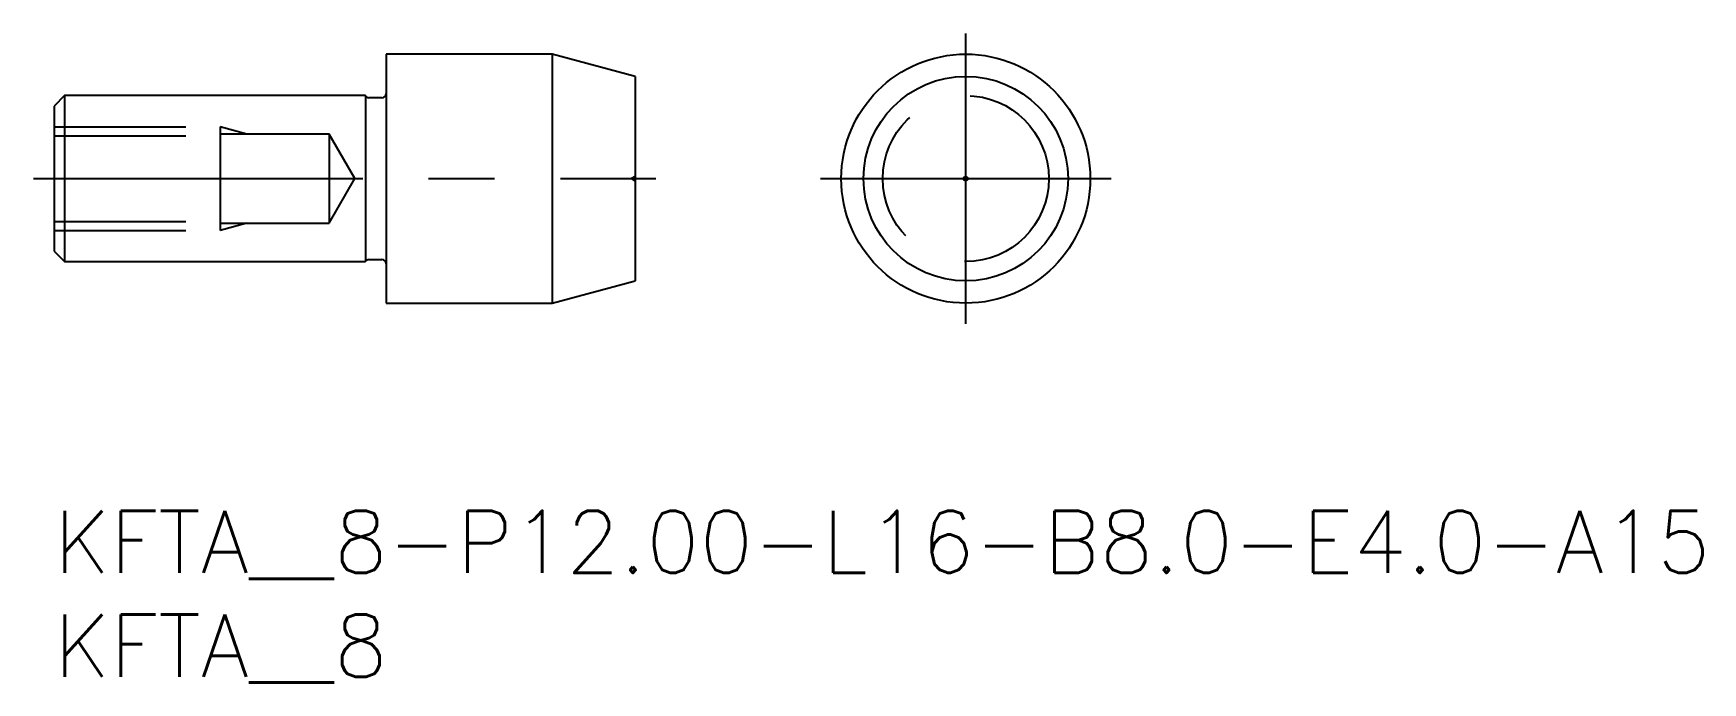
# Model space of a CAD drawing. Extents: x -1 to 79.5, y -8.3 to 23.
import ezdxf

# ---------------------------------------------------------------- set-up
doc = ezdxf.new("R2010")
doc.units = 0
doc.header["$LTSCALE"] = 0.5
doc.linetypes.add('CENTER', pattern=[50.8, 31.75, -6.35, 6.35, -6.35])
doc.linetypes.add('DASHED', pattern=[19.05, 12.7, -6.35])
for name, color, linetype in [('MSM_CENTER', 1, 'CENTER'), ('MSM_CONTINUOUS', 7, 'CONTINUOUS'), ('MSM_DASHED', 4, 'DASHED'), ('MSM_PART_NUMBER', 7, 'CONTINUOUS')]:
    doc.layers.add(name, color=color, linetype=linetype)
doc.styles.get("Standard").update_dxf_attribs({"font": 'txt.shx', "height": 1, "bigfont": 'bigfont.shx'})

# ---------------------------------------------------------------- blocks, each defined once
blk = doc.blocks.new('*U20')
at = {"layer": 'MSM_PART_NUMBER'}
blk.add_text('KFTA__8-P12.00-L16-B8.0-E4.0-A15', height=3, dxfattribs=at).set_placement((0, -3))
blk = doc.blocks.new('*U21')
at = {"layer": 'MSM_PART_NUMBER'}
blk.add_text('KFTA__8', height=3, dxfattribs=at).set_placement((0, -8))

msp = doc.modelspace()

# ---------------------------------------------------------------- linework, layer by layer
at = {"layer": 'MSM_CENTER'}
for p, q in [((43.942, 9), (43.942, 23)), ((-1, 16), (29, 16)), ((36.942, 16), (50.942, 16))]:
    msp.add_line(p, q, dxfattribs=at)
at = {"layer": 'MSM_CONTINUOUS'}
for p, q in [((16, 22), (16, 10)), ((24, 22), (16, 22)), ((24, 22), (24, 10)), ((28, 20.928), (24, 22)), ((28, 20.928), (28, 11.072)), ((0.5, 20), (0, 19.5)), ((0, 19.5), (0, 12.5)), ((0.5, 20), (0.5, 12)), ((15, 20), (0.5, 20)), ((15, 20), (15, 12)), ((15.8, 19.9), (15.173, 19.9)), ((0, 12.5), (0.5, 12)), ((15.173, 12.1), (15.8, 12.1)), ((0.5, 12), (15, 12)), ((24, 10), (28, 11.072)), ((16, 10), (24, 10))]:
    msp.add_line(p, q, dxfattribs=at)
for radius in [6, 4.928, 0.1]:
    msp.add_circle((43.942, 16), radius, dxfattribs=at)
for centre, start, end in [((15.173, 20.1), 210, 270), ((15.8, 20.1), 270, 0), ((15.173, 11.9), 90, 150), ((15.8, 11.9), 0, 90)]:
    msp.add_arc(centre, 0.2, start, end, dxfattribs=at)
at = {"layer": 'MSM_DASHED'}
for p, q in [((0, 18.5), (8, 18.5)), ((0, 18.067), (8, 18.067)), ((9.293, 18.15), (8, 18.5)), ((8, 18.5), (8, 13.5)), ((13.259, 18.15), (8, 18.15)), ((14.5, 16), (13.259, 18.15)), ((13.259, 18.15), (13.259, 13.85)), ((28, 16.1), (27.827, 16)), ((13.259, 13.85), (14.5, 16)), ((27.827, 16), (28, 15.9)), ((0, 13.933), (8, 13.933)), ((8, 13.85), (13.259, 13.85)), ((9.293, 13.85), (8, 13.5)), ((0, 13.5), (8, 13.5))]:
    msp.add_line(p, q, dxfattribs=at)
msp.add_circle((43.942, 16), 4, dxfattribs=at)

# ---------------------------------------------------------------- block references
at = {"layer": 'MSM_CONTINUOUS'}
for name in ['*U20', '*U21']:
    msp.add_blockref(name, (0, 0), dxfattribs=at)

doc.saveas('drawing.dxf')
